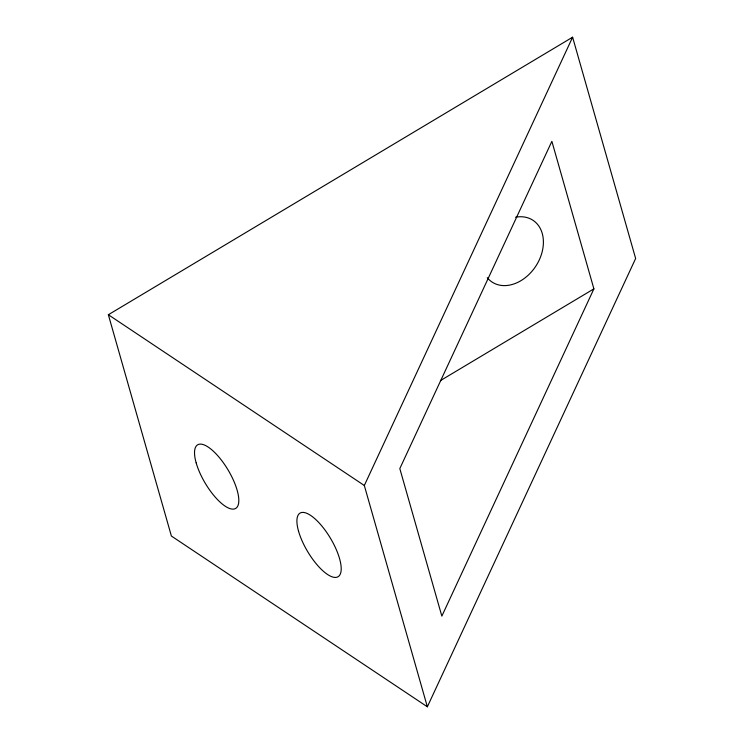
<?xml version="1.0" encoding="UTF-8"?>
<svg xmlns="http://www.w3.org/2000/svg" width="744" height="744" viewBox="0 0 744 744"><rect width="100%" height="100%" fill="white"/><g stroke="black" fill="none" stroke-linecap="round" stroke-linejoin="round"><path stroke-width="1.12" d="M427.354 706.8L364.318 485.497L572.61 37.2L635.646 258.503L427.354 706.8L171.39 536.033L108.354 314.731L572.61 37.2M593.898 288.858L441.843 616.125L399.816 468.59L551.871 141.332L593.898 288.858L440.392 380.63M108.354 314.731L364.318 485.497M515.555 217.22A37.051 27.695 -56.3 0 1 539.195 260.102A37.051 27.695 -56.3 0 1 487.255 277.679M196.184 462.954A37.051 13.206 59.1 0 0 234.183 508.998A37.051 13.206 59.1 0 0 219.62 457.895A37.051 13.206 59.1 0 0 196.184 462.954M298.567 531.263A37.051 13.206 59.1 0 0 336.567 577.307A37.051 13.206 59.1 0 0 322.003 526.194A37.051 13.206 59.1 0 0 298.567 531.263"/></g></svg>
